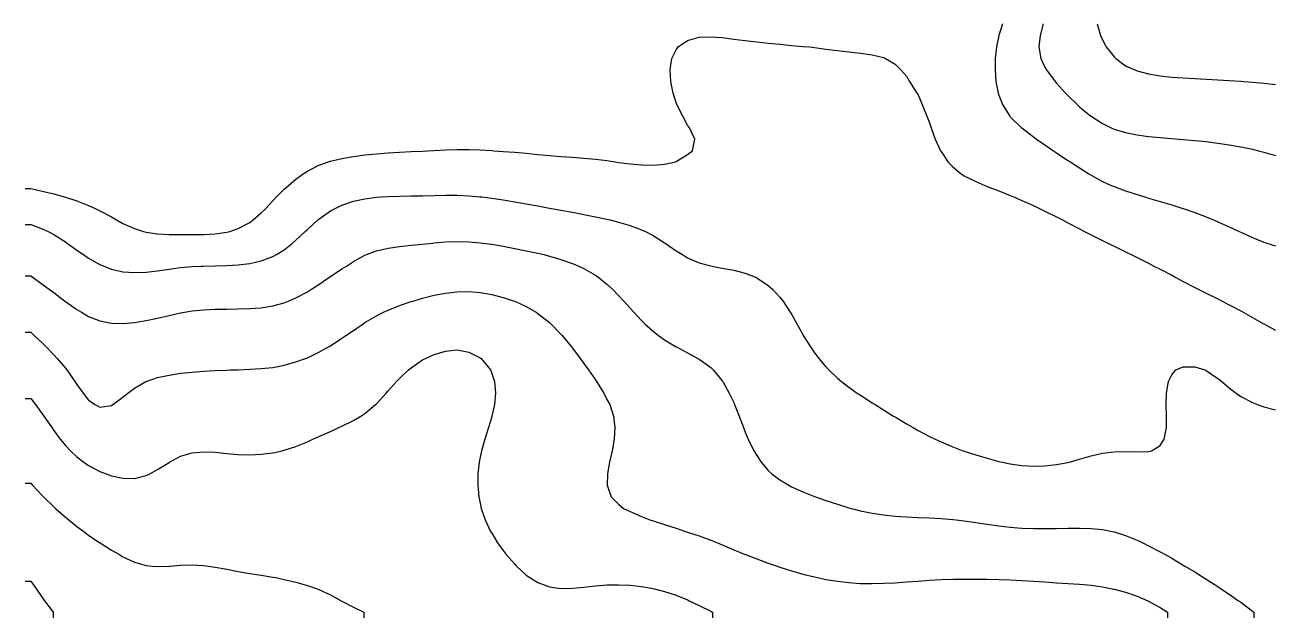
# Model space of a CAD drawing. Header units: inches. Extents: x 2679276 to 2679656, y 1246784 to 1247152.
# Drawn here: x 2679276 to 2679330.2, y 1246784 to 1246809.7 of the extents above; entities that cross this region are included whole.
import ezdxf

# ---------------------------------------------------------------- set-up
doc = ezdxf.new("R2010")
doc.units = ezdxf.units.IN
doc.header["$MEASUREMENT"] = 0
for name, color, linetype in [('489', 7, 'Continuous'), ('490', 7, 'Continuous'), ('491', 7, 'Continuous'), ('492', 7, 'Continuous'), ('493', 7, 'Continuous'), ('494', 7, 'Continuous'), ('495', 7, 'Continuous'), ('496', 7, 'Continuous'), ('497', 7, 'Continuous'), ('498', 7, 'Continuous')]:
    doc.layers.add(name, color=color, linetype=linetype)

msp = doc.modelspace()

# ---------------------------------------------------------------- linework, layer by layer
at = {"layer": '489', "elevation": 489}
msp.add_lwpolyline([(2679322.522, 1246809.75), (2679322.665, 1246809.25), (2679322.75, 1246809.054), (2679322.913, 1246808.75), (2679323.25, 1246808.318), (2679323.323, 1246808.25), (2679323.75, 1246807.937), (2679324.149, 1246807.75), (2679324.25, 1246807.71), (2679324.75, 1246807.581), (2679325.25, 1246807.499), (2679325.75, 1246807.445), (2679326.25, 1246807.407), (2679326.75, 1246807.378), (2679327.25, 1246807.351), (2679327.75, 1246807.323), (2679328.25, 1246807.293), (2679328.75, 1246807.26), (2679328.883, 1246807.25), (2679329.25, 1246807.222), (2679329.75, 1246807.178), (2679330.25, 1246807.127)], dxfattribs=at)
at = {"layer": '490', "elevation": 490}
msp.add_lwpolyline([(2679320.174, 1246809.75), (2679320.038, 1246809.25), (2679319.99, 1246808.75), (2679320.078, 1246808.25), (2679320.25, 1246807.868), (2679320.312, 1246807.75), (2679320.689, 1246807.25), (2679320.75, 1246807.183), (2679321.141, 1246806.75), (2679321.25, 1246806.642), (2679321.644, 1246806.25), (2679321.75, 1246806.155), (2679322.243, 1246805.75), (2679322.25, 1246805.744), (2679322.75, 1246805.425), (2679323.121, 1246805.25), (2679323.25, 1246805.191), (2679323.75, 1246805.036), (2679324.25, 1246804.934), (2679324.75, 1246804.867), (2679325.25, 1246804.818), (2679325.75, 1246804.776), (2679326.077, 1246804.75), (2679326.25, 1246804.736), (2679326.75, 1246804.693), (2679327.25, 1246804.644), (2679327.75, 1246804.583), (2679328.25, 1246804.51), (2679328.75, 1246804.421), (2679329.25, 1246804.315), (2679329.519, 1246804.25), (2679329.75, 1246804.19), (2679330.25, 1246804.047)], dxfattribs=at)
at = {"layer": '491', "elevation": 491}
msp.add_lwpolyline([(2679318.41, 1246809.75), (2679318.251, 1246809.25), (2679318.25, 1246809.243), (2679318.147, 1246808.75), (2679318.095, 1246808.25), (2679318.086, 1246807.75), (2679318.125, 1246807.25), (2679318.223, 1246806.75), (2679318.25, 1246806.666), (2679318.41, 1246806.25), (2679318.729, 1246805.75), (2679318.75, 1246805.726), (2679319.236, 1246805.25), (2679319.25, 1246805.239), (2679319.75, 1246804.855), (2679319.891, 1246804.75), (2679320.25, 1246804.504), (2679320.62, 1246804.25), (2679320.75, 1246804.166), (2679321.25, 1246803.833), (2679321.374, 1246803.75), (2679321.75, 1246803.505), (2679322.161, 1246803.25), (2679322.25, 1246803.196), (2679322.75, 1246802.923), (2679323.132, 1246802.75), (2679323.25, 1246802.696), (2679323.75, 1246802.511), (2679324.25, 1246802.35), (2679324.59, 1246802.25), (2679324.75, 1246802.2), (2679325.25, 1246802.051), (2679325.75, 1246801.9), (2679326.23, 1246801.75), (2679326.25, 1246801.743), (2679326.75, 1246801.571), (2679327.25, 1246801.38), (2679327.567, 1246801.25), (2679327.75, 1246801.17), (2679328.25, 1246800.946), (2679328.679, 1246800.75), (2679328.75, 1246800.718), (2679329.25, 1246800.495), (2679329.75, 1246800.291), (2679329.879, 1246800.25), (2679330.25, 1246800.136)], dxfattribs=at)
at = {"layer": '492', "elevation": 492}
msp.add_lwpolyline([(2679276, 1246802.607), (2679276.25, 1246802.607), (2679276.75, 1246802.503), (2679277.25, 1246802.384), (2679277.716, 1246802.25), (2679277.75, 1246802.24), (2679278.25, 1246802.08), (2679278.75, 1246801.884), (2679279.042, 1246801.75), (2679279.25, 1246801.648), (2679279.75, 1246801.379), (2679279.975, 1246801.25), (2679280.25, 1246801.104), (2679280.75, 1246800.878), (2679281.143, 1246800.75), (2679281.25, 1246800.723), (2679281.75, 1246800.655), (2679282.25, 1246800.627), (2679282.75, 1246800.618), (2679283.25, 1246800.616), (2679283.75, 1246800.621), (2679284.25, 1246800.648), (2679284.75, 1246800.715), (2679284.889, 1246800.75), (2679285.25, 1246800.875), (2679285.75, 1246801.142), (2679285.906, 1246801.25), (2679286.25, 1246801.561), (2679286.443, 1246801.75), (2679286.75, 1246802.079), (2679286.914, 1246802.25), (2679287.25, 1246802.589), (2679287.426, 1246802.75), (2679287.75, 1246803.025), (2679288.073, 1246803.25), (2679288.25, 1246803.366), (2679288.75, 1246803.619), (2679289.125, 1246803.75), (2679289.25, 1246803.794), (2679289.75, 1246803.92), (2679290.25, 1246804.008), (2679290.75, 1246804.071), (2679291.25, 1246804.118), (2679291.75, 1246804.155), (2679292.25, 1246804.185), (2679292.75, 1246804.212), (2679293.25, 1246804.239), (2679293.467, 1246804.25), (2679293.75, 1246804.267), (2679294.25, 1246804.292), (2679294.75, 1246804.306), (2679295.25, 1246804.306), (2679295.75, 1246804.288), (2679296.25, 1246804.258), (2679296.346, 1246804.25), (2679296.75, 1246804.222), (2679297.25, 1246804.182), (2679297.75, 1246804.139), (2679298.25, 1246804.093), (2679298.75, 1246804.047), (2679299.25, 1246804.005), (2679299.75, 1246803.966), (2679300.25, 1246803.927), (2679300.75, 1246803.881), (2679301.25, 1246803.821), (2679301.695, 1246803.75), (2679301.75, 1246803.743), (2679302.25, 1246803.683), (2679302.75, 1246803.636), (2679303.25, 1246803.625), (2679303.75, 1246803.667), (2679304.181, 1246803.75), (2679304.25, 1246803.781), (2679304.75, 1246804.094), (2679304.963, 1246804.25), (2679305.068, 1246804.75), (2679304.837, 1246805.25), (2679304.75, 1246805.357), (2679304.537, 1246805.75), (2679304.285, 1246806.25), (2679304.25, 1246806.336), (2679304.12, 1246806.75), (2679304.023, 1246807.25), (2679303.996, 1246807.75), (2679304.067, 1246808.25), (2679304.25, 1246808.627), (2679304.335, 1246808.75), (2679304.75, 1246809.025), (2679305.25, 1246809.166), (2679305.75, 1246809.189), (2679306.25, 1246809.154), (2679306.75, 1246809.093), (2679307.25, 1246809.028), (2679307.75, 1246808.97), (2679308.25, 1246808.917), (2679308.75, 1246808.866), (2679309.25, 1246808.819), (2679309.75, 1246808.774), (2679310.054, 1246808.75), (2679310.25, 1246808.72), (2679310.75, 1246808.651), (2679311.25, 1246808.592), (2679311.75, 1246808.539), (2679312.25, 1246808.482), (2679312.75, 1246808.406), (2679313.25, 1246808.285), (2679313.341, 1246808.25), (2679313.75, 1246808), (2679313.993, 1246807.75), (2679314.25, 1246807.481), (2679314.374, 1246807.25), (2679314.695, 1246806.75), (2679314.75, 1246806.675), (2679314.929, 1246806.25), (2679315.132, 1246805.75), (2679315.25, 1246805.462), (2679315.314, 1246805.25), (2679315.491, 1246804.75), (2679315.727, 1246804.25), (2679315.75, 1246804.214), (2679316.058, 1246803.75), (2679316.25, 1246803.553), (2679316.617, 1246803.25), (2679316.75, 1246803.167), (2679317.25, 1246802.912), (2679317.638, 1246802.75), (2679317.75, 1246802.706), (2679318.25, 1246802.513), (2679318.75, 1246802.315), (2679318.904, 1246802.25), (2679319.25, 1246802.099), (2679319.75, 1246801.874), (2679320.014, 1246801.75), (2679320.25, 1246801.634), (2679320.75, 1246801.383), (2679321.008, 1246801.25), (2679321.25, 1246801.123), (2679321.75, 1246800.863), (2679321.975, 1246800.75), (2679322.25, 1246800.609), (2679322.75, 1246800.363), (2679322.984, 1246800.25), (2679323.25, 1246800.118), (2679323.75, 1246799.872), (2679323.996, 1246799.75), (2679324.25, 1246799.624), (2679324.75, 1246799.372), (2679324.983, 1246799.25), (2679325.25, 1246799.114), (2679325.75, 1246798.851), (2679325.936, 1246798.75), (2679326.25, 1246798.587), (2679326.75, 1246798.329), (2679326.906, 1246798.25), (2679327.25, 1246798.079), (2679327.75, 1246797.832), (2679327.913, 1246797.75), (2679328.25, 1246797.576), (2679328.75, 1246797.308), (2679328.856, 1246797.25), (2679329.25, 1246797.028), (2679329.739, 1246796.75), (2679329.75, 1246796.744), (2679330.25, 1246796.475)], dxfattribs=at)
at = {"layer": '493', "elevation": 493}
msp.add_lwpolyline([(2679276, 1246801.052), (2679276.25, 1246801.052), (2679276.75, 1246800.866), (2679277.011, 1246800.75), (2679277.25, 1246800.62), (2679277.75, 1246800.307), (2679277.836, 1246800.25), (2679278.25, 1246799.946), (2679278.532, 1246799.75), (2679278.75, 1246799.599), (2679279.25, 1246799.317), (2679279.415, 1246799.25), (2679279.75, 1246799.122), (2679280.25, 1246799.009), (2679280.75, 1246798.969), (2679281.25, 1246798.989), (2679281.75, 1246799.049), (2679282.25, 1246799.123), (2679282.75, 1246799.191), (2679283.25, 1246799.235), (2679283.643, 1246799.25), (2679283.75, 1246799.254), (2679284.25, 1246799.261), (2679284.75, 1246799.272), (2679285.25, 1246799.3), (2679285.75, 1246799.361), (2679286.25, 1246799.474), (2679286.75, 1246799.663), (2679286.91, 1246799.75), (2679287.25, 1246799.962), (2679287.612, 1246800.25), (2679287.75, 1246800.372), (2679288.151, 1246800.75), (2679288.25, 1246800.844), (2679288.701, 1246801.25), (2679288.75, 1246801.291), (2679289.25, 1246801.641), (2679289.451, 1246801.75), (2679289.75, 1246801.893), (2679290.25, 1246802.061), (2679290.75, 1246802.171), (2679291.25, 1246802.236), (2679291.465, 1246802.25), (2679291.75, 1246802.268), (2679292.25, 1246802.283), (2679292.75, 1246802.29), (2679293.25, 1246802.299), (2679293.75, 1246802.312), (2679294.25, 1246802.323), (2679294.75, 1246802.322), (2679295.25, 1246802.301), (2679295.75, 1246802.259), (2679295.822, 1246802.25), (2679296.25, 1246802.198), (2679296.75, 1246802.124), (2679297.25, 1246802.04), (2679297.75, 1246801.952), (2679298.25, 1246801.86), (2679298.75, 1246801.768), (2679298.847, 1246801.75), (2679299.25, 1246801.676), (2679299.75, 1246801.585), (2679300.25, 1246801.49), (2679300.75, 1246801.391), (2679301.25, 1246801.283), (2679301.392, 1246801.25), (2679301.75, 1246801.158), (2679302.25, 1246801.008), (2679302.75, 1246800.825), (2679302.923, 1246800.75), (2679303.25, 1246800.574), (2679303.75, 1246800.264), (2679303.771, 1246800.25), (2679304.25, 1246799.915), (2679304.521, 1246799.75), (2679304.75, 1246799.611), (2679305.25, 1246799.395), (2679305.75, 1246799.262), (2679305.812, 1246799.25), (2679306.25, 1246799.164), (2679306.75, 1246799.068), (2679307.25, 1246798.938), (2679307.731, 1246798.75), (2679307.75, 1246798.741), (2679308.25, 1246798.41), (2679308.438, 1246798.25), (2679308.75, 1246797.905), (2679308.873, 1246797.75), (2679309.199, 1246797.25), (2679309.25, 1246797.161), (2679309.487, 1246796.75), (2679309.75, 1246796.28), (2679309.768, 1246796.25), (2679310.08, 1246795.75), (2679310.25, 1246795.494), (2679310.44, 1246795.25), (2679310.75, 1246794.879), (2679310.878, 1246794.75), (2679311.25, 1246794.398), (2679311.431, 1246794.25), (2679311.75, 1246794.001), (2679312.107, 1246793.75), (2679312.25, 1246793.652), (2679312.75, 1246793.33), (2679312.879, 1246793.25), (2679313.25, 1246793.018), (2679313.686, 1246792.75), (2679313.75, 1246792.711), (2679314.25, 1246792.413), (2679314.532, 1246792.25), (2679314.75, 1246792.131), (2679315.25, 1246791.868), (2679315.482, 1246791.75), (2679315.75, 1246791.632), (2679316.25, 1246791.423), (2679316.685, 1246791.25), (2679316.75, 1246791.229), (2679317.25, 1246791.076), (2679317.75, 1246790.929), (2679318.25, 1246790.788), (2679318.411, 1246790.75), (2679318.75, 1246790.68), (2679319.25, 1246790.608), (2679319.75, 1246790.578), (2679320.25, 1246790.591), (2679320.75, 1246790.645), (2679321.25, 1246790.735), (2679321.319, 1246790.75), (2679321.75, 1246790.884), (2679322.25, 1246791.033), (2679322.75, 1246791.148), (2679323.25, 1246791.206), (2679323.75, 1246791.212), (2679324.25, 1246791.198), (2679324.75, 1246791.216), (2679324.88, 1246791.25), (2679325.25, 1246791.47), (2679325.43, 1246791.75), (2679325.525, 1246792.25), (2679325.531, 1246792.75), (2679325.517, 1246793.25), (2679325.526, 1246793.75), (2679325.607, 1246794.25), (2679325.75, 1246794.539), (2679325.933, 1246794.75), (2679326.25, 1246794.887), (2679326.75, 1246794.887), (2679327.185, 1246794.75), (2679327.25, 1246794.725), (2679327.75, 1246794.385), (2679327.928, 1246794.25), (2679328.25, 1246793.977), (2679328.552, 1246793.75), (2679328.75, 1246793.603), (2679329.25, 1246793.334), (2679329.477, 1246793.25), (2679329.75, 1246793.154), (2679330.25, 1246793.017)], dxfattribs=at)
at = {"layer": '494', "elevation": 494}
msp.add_lwpolyline([(2679276, 1246798.826), (2679276.25, 1246798.826), (2679276.357, 1246798.75), (2679276.75, 1246798.474), (2679277.051, 1246798.25), (2679277.25, 1246798.101), (2679277.715, 1246797.75), (2679277.75, 1246797.723), (2679278.25, 1246797.367), (2679278.449, 1246797.25), (2679278.75, 1246797.07), (2679279.25, 1246796.873), (2679279.75, 1246796.782), (2679280.25, 1246796.77), (2679280.75, 1246796.812), (2679281.25, 1246796.89), (2679281.75, 1246796.991), (2679282.25, 1246797.106), (2679282.75, 1246797.219), (2679282.926, 1246797.25), (2679283.25, 1246797.306), (2679283.75, 1246797.357), (2679284.25, 1246797.382), (2679284.75, 1246797.391), (2679285.25, 1246797.397), (2679285.75, 1246797.411), (2679286.25, 1246797.449), (2679286.75, 1246797.527), (2679287.25, 1246797.664), (2679287.461, 1246797.75), (2679287.75, 1246797.87), (2679288.25, 1246798.14), (2679288.43, 1246798.25), (2679288.75, 1246798.459), (2679289.187, 1246798.75), (2679289.25, 1246798.796), (2679289.75, 1246799.133), (2679289.945, 1246799.25), (2679290.25, 1246799.45), (2679290.75, 1246799.722), (2679290.82, 1246799.75), (2679291.25, 1246799.915), (2679291.75, 1246800.034), (2679292.25, 1246800.104), (2679292.75, 1246800.153), (2679293.25, 1246800.202), (2679293.697, 1246800.25), (2679293.75, 1246800.255), (2679294.25, 1246800.297), (2679294.75, 1246800.318), (2679295.25, 1246800.308), (2679295.75, 1246800.265), (2679295.862, 1246800.25), (2679296.25, 1246800.197), (2679296.75, 1246800.112), (2679297.25, 1246800.018), (2679297.75, 1246799.918), (2679298.25, 1246799.811), (2679298.506, 1246799.75), (2679298.75, 1246799.688), (2679299.25, 1246799.54), (2679299.75, 1246799.365), (2679300.029, 1246799.25), (2679300.25, 1246799.143), (2679300.75, 1246798.853), (2679300.9, 1246798.75), (2679301.25, 1246798.465), (2679301.485, 1246798.25), (2679301.75, 1246797.975), (2679301.962, 1246797.75), (2679302.25, 1246797.425), (2679302.413, 1246797.25), (2679302.75, 1246796.89), (2679302.898, 1246796.75), (2679303.25, 1246796.427), (2679303.485, 1246796.25), (2679303.75, 1246796.055), (2679304.25, 1246795.757), (2679304.263, 1246795.75), (2679304.75, 1246795.491), (2679305.197, 1246795.25), (2679305.25, 1246795.218), (2679305.75, 1246794.85), (2679305.856, 1246794.75), (2679306.25, 1246794.28), (2679306.271, 1246794.25), (2679306.556, 1246793.75), (2679306.75, 1246793.333), (2679306.786, 1246793.25), (2679306.981, 1246792.75), (2679307.173, 1246792.25), (2679307.25, 1246792.057), (2679307.381, 1246791.75), (2679307.627, 1246791.25), (2679307.75, 1246791.039), (2679307.946, 1246790.75), (2679308.25, 1246790.396), (2679308.403, 1246790.25), (2679308.75, 1246789.986), (2679309.134, 1246789.75), (2679309.25, 1246789.69), (2679309.75, 1246789.465), (2679310.25, 1246789.266), (2679310.292, 1246789.25), (2679310.75, 1246789.095), (2679311.25, 1246788.933), (2679311.75, 1246788.779), (2679311.852, 1246788.75), (2679312.25, 1246788.648), (2679312.75, 1246788.541), (2679313.25, 1246788.464), (2679313.75, 1246788.415), (2679314.25, 1246788.383), (2679314.75, 1246788.36), (2679315.25, 1246788.337), (2679315.75, 1246788.308), (2679316.25, 1246788.267), (2679316.398, 1246788.25), (2679316.75, 1246788.212), (2679317.25, 1246788.142), (2679317.75, 1246788.064), (2679318.25, 1246787.991), (2679318.75, 1246787.931), (2679319.25, 1246787.893), (2679319.75, 1246787.876), (2679320.25, 1246787.873), (2679320.75, 1246787.88), (2679321.25, 1246787.891), (2679321.75, 1246787.897), (2679322.25, 1246787.884), (2679322.75, 1246787.836), (2679323.17, 1246787.75), (2679323.25, 1246787.733), (2679323.75, 1246787.575), (2679324.25, 1246787.371), (2679324.499, 1246787.25), (2679324.75, 1246787.132), (2679325.25, 1246786.871), (2679325.461, 1246786.75), (2679325.75, 1246786.591), (2679326.25, 1246786.295), (2679326.324, 1246786.25), (2679326.75, 1246785.993), (2679327.138, 1246785.75), (2679327.25, 1246785.679), (2679327.75, 1246785.36), (2679327.918, 1246785.25), (2679328.25, 1246785.028), (2679328.65, 1246784.75), (2679328.75, 1246784.678), (2679329.25, 1246784.302), (2679329.315, 1246784.25), (2679329.315, 1246784)], dxfattribs=at)
at = {"layer": '495', "elevation": 495}
msp.add_lwpolyline([(2679276, 1246796.383), (2679276.25, 1246796.383), (2679276.402, 1246796.25), (2679276.75, 1246795.921), (2679276.925, 1246795.75), (2679277.25, 1246795.404), (2679277.397, 1246795.25), (2679277.75, 1246794.82), (2679277.812, 1246794.75), (2679278.168, 1246794.25), (2679278.25, 1246794.115), (2679278.523, 1246793.75), (2679278.75, 1246793.442), (2679279.043, 1246793.25), (2679279.25, 1246793.139), (2679279.75, 1246793.211), (2679279.812, 1246793.25), (2679280.25, 1246793.565), (2679280.463, 1246793.75), (2679280.75, 1246793.966), (2679281.241, 1246794.25), (2679281.25, 1246794.254), (2679281.75, 1246794.419), (2679282.25, 1246794.529), (2679282.75, 1246794.604), (2679283.25, 1246794.657), (2679283.75, 1246794.696), (2679284.25, 1246794.724), (2679284.75, 1246794.745), (2679284.914, 1246794.75), (2679285.25, 1246794.76), (2679285.75, 1246794.777), (2679286.25, 1246794.807), (2679286.75, 1246794.862), (2679287.25, 1246794.955), (2679287.75, 1246795.095), (2679288.163, 1246795.25), (2679288.25, 1246795.282), (2679288.75, 1246795.515), (2679289.162, 1246795.75), (2679289.25, 1246795.8), (2679289.75, 1246796.124), (2679289.927, 1246796.25), (2679290.25, 1246796.466), (2679290.667, 1246796.75), (2679290.75, 1246796.8), (2679291.25, 1246797.09), (2679291.557, 1246797.25), (2679291.75, 1246797.339), (2679292.25, 1246797.542), (2679292.75, 1246797.715), (2679292.865, 1246797.75), (2679293.25, 1246797.861), (2679293.75, 1246797.985), (2679294.25, 1246798.082), (2679294.75, 1246798.142), (2679295.25, 1246798.153), (2679295.75, 1246798.111), (2679296.25, 1246798.022), (2679296.75, 1246797.894), (2679297.182, 1246797.75), (2679297.25, 1246797.724), (2679297.75, 1246797.495), (2679298.177, 1246797.25), (2679298.25, 1246797.2), (2679298.75, 1246796.805), (2679298.813, 1246796.75), (2679299.25, 1246796.303), (2679299.299, 1246796.25), (2679299.713, 1246795.75), (2679299.75, 1246795.701), (2679300.091, 1246795.25), (2679300.25, 1246795.025), (2679300.451, 1246794.75), (2679300.75, 1246794.317), (2679300.797, 1246794.25), (2679301.112, 1246793.75), (2679301.25, 1246793.476), (2679301.369, 1246793.25), (2679301.531, 1246792.75), (2679301.587, 1246792.25), (2679301.56, 1246791.75), (2679301.475, 1246791.25), (2679301.366, 1246790.75), (2679301.273, 1246790.25), (2679301.26, 1246789.75), (2679301.433, 1246789.25), (2679301.75, 1246788.929), (2679301.972, 1246788.75), (2679302.25, 1246788.614), (2679302.75, 1246788.396), (2679303.107, 1246788.25), (2679303.25, 1246788.206), (2679303.75, 1246788.048), (2679304.25, 1246787.888), (2679304.663, 1246787.75), (2679304.75, 1246787.725), (2679305.25, 1246787.557), (2679305.75, 1246787.369), (2679306.041, 1246787.25), (2679306.25, 1246787.165), (2679306.75, 1246786.957), (2679307.25, 1246786.753), (2679307.259, 1246786.75), (2679307.75, 1246786.56), (2679308.25, 1246786.379), (2679308.629, 1246786.25), (2679308.75, 1246786.208), (2679309.25, 1246786.05), (2679309.75, 1246785.905), (2679310.25, 1246785.778), (2679310.38, 1246785.75), (2679310.75, 1246785.672), (2679311.25, 1246785.59), (2679311.75, 1246785.534), (2679312.25, 1246785.501), (2679312.75, 1246785.491), (2679313.25, 1246785.502), (2679313.75, 1246785.528), (2679314.25, 1246785.564), (2679314.75, 1246785.602), (2679315.25, 1246785.636), (2679315.75, 1246785.662), (2679316.25, 1246785.679), (2679316.75, 1246785.688), (2679317.25, 1246785.688), (2679317.75, 1246785.68), (2679318.25, 1246785.666), (2679318.75, 1246785.646), (2679319.25, 1246785.621), (2679319.75, 1246785.592), (2679320.25, 1246785.561), (2679320.75, 1246785.528), (2679321.25, 1246785.497), (2679321.75, 1246785.462), (2679322.25, 1246785.415), (2679322.75, 1246785.346), (2679323.244, 1246785.25), (2679323.25, 1246785.249), (2679323.75, 1246785.115), (2679324.25, 1246784.945), (2679324.715, 1246784.75), (2679324.75, 1246784.734), (2679325.25, 1246784.454), (2679325.57, 1246784.25), (2679325.57, 1246784)], dxfattribs=at)
at = {"layer": '496', "elevation": 496}
msp.add_lwpolyline([(2679276, 1246793.514), (2679276.25, 1246793.514), (2679276.452, 1246793.25), (2679276.75, 1246792.851), (2679276.817, 1246792.75), (2679277.161, 1246792.25), (2679277.25, 1246792.128), (2679277.527, 1246791.75), (2679277.75, 1246791.479), (2679277.968, 1246791.25), (2679278.25, 1246790.977), (2679278.555, 1246790.75), (2679278.75, 1246790.607), (2679279.25, 1246790.344), (2679279.521, 1246790.25), (2679279.75, 1246790.163), (2679280.25, 1246790.059), (2679280.75, 1246790.051), (2679281.25, 1246790.173), (2679281.412, 1246790.25), (2679281.75, 1246790.428), (2679282.25, 1246790.738), (2679282.273, 1246790.75), (2679282.75, 1246791.008), (2679283.25, 1246791.163), (2679283.75, 1246791.207), (2679284.25, 1246791.183), (2679284.75, 1246791.132), (2679285.25, 1246791.089), (2679285.75, 1246791.074), (2679286.25, 1246791.094), (2679286.75, 1246791.157), (2679287.153, 1246791.25), (2679287.25, 1246791.272), (2679287.75, 1246791.434), (2679288.25, 1246791.637), (2679288.493, 1246791.75), (2679288.75, 1246791.86), (2679289.25, 1246792.084), (2679289.61, 1246792.25), (2679289.75, 1246792.312), (2679290.25, 1246792.557), (2679290.577, 1246792.75), (2679290.75, 1246792.862), (2679291.21, 1246793.25), (2679291.25, 1246793.288), (2679291.671, 1246793.75), (2679291.75, 1246793.838), (2679292.121, 1246794.25), (2679292.25, 1246794.383), (2679292.644, 1246794.75), (2679292.75, 1246794.838), (2679293.25, 1246795.186), (2679293.37, 1246795.25), (2679293.75, 1246795.425), (2679294.25, 1246795.571), (2679294.75, 1246795.616), (2679295.25, 1246795.526), (2679295.75, 1246795.278), (2679295.787, 1246795.25), (2679296.192, 1246794.75), (2679296.25, 1246794.599), (2679296.369, 1246794.25), (2679296.42, 1246793.75), (2679296.375, 1246793.25), (2679296.26, 1246792.75), (2679296.25, 1246792.718), (2679296.104, 1246792.25), (2679295.945, 1246791.75), (2679295.807, 1246791.25), (2679295.75, 1246790.97), (2679295.707, 1246790.75), (2679295.652, 1246790.25), (2679295.646, 1246789.75), (2679295.692, 1246789.25), (2679295.75, 1246788.976), (2679295.797, 1246788.75), (2679295.967, 1246788.25), (2679296.202, 1246787.75), (2679296.25, 1246787.67), (2679296.505, 1246787.25), (2679296.75, 1246786.918), (2679296.877, 1246786.75), (2679297.25, 1246786.325), (2679297.321, 1246786.25), (2679297.75, 1246785.861), (2679297.902, 1246785.75), (2679298.25, 1246785.537), (2679298.75, 1246785.346), (2679299.25, 1246785.273), (2679299.75, 1246785.287), (2679300.25, 1246785.34), (2679300.75, 1246785.396), (2679301.25, 1246785.432), (2679301.75, 1246785.438), (2679302.25, 1246785.416), (2679302.75, 1246785.364), (2679303.25, 1246785.278), (2679303.368, 1246785.25), (2679303.75, 1246785.153), (2679304.25, 1246784.986), (2679304.75, 1246784.782), (2679304.821, 1246784.75), (2679305.25, 1246784.544), (2679305.75, 1246784.292), (2679305.833, 1246784.25), (2679305.833, 1246784)], dxfattribs=at)
at = {"layer": '497', "elevation": 497}
msp.add_lwpolyline([(2679276, 1246789.837), (2679276.25, 1246789.837), (2679276.328, 1246789.75), (2679276.75, 1246789.304), (2679276.804, 1246789.25), (2679277.25, 1246788.816), (2679277.324, 1246788.75), (2679277.75, 1246788.372), (2679277.903, 1246788.25), (2679278.25, 1246787.965), (2679278.547, 1246787.75), (2679278.75, 1246787.593), (2679279.25, 1246787.256), (2679279.26, 1246787.25), (2679279.75, 1246786.933), (2679280.102, 1246786.75), (2679280.25, 1246786.656), (2679280.75, 1246786.418), (2679281.25, 1246786.275), (2679281.523, 1246786.25), (2679281.75, 1246786.225), (2679282.25, 1246786.247), (2679282.279, 1246786.25), (2679282.75, 1246786.292), (2679283.25, 1246786.31), (2679283.75, 1246786.278), (2679283.959, 1246786.25), (2679284.25, 1246786.206), (2679284.75, 1246786.111), (2679285.25, 1246786.016), (2679285.75, 1246785.931), (2679286.25, 1246785.851), (2679286.75, 1246785.771), (2679286.882, 1246785.75), (2679287.25, 1246785.669), (2679287.75, 1246785.547), (2679288.25, 1246785.406), (2679288.714, 1246785.25), (2679288.75, 1246785.235), (2679289.25, 1246784.998), (2679289.714, 1246784.75), (2679289.75, 1246784.731), (2679290.25, 1246784.469), (2679290.696, 1246784.25), (2679290.696, 1246784)], dxfattribs=at)
at = {"layer": '498', "elevation": 498}
msp.add_lwpolyline([(2679276, 1246785.59), (2679276.25, 1246785.59), (2679276.499, 1246785.25), (2679276.75, 1246784.888), (2679276.853, 1246784.75), (2679277.224, 1246784.25), (2679277.224, 1246784)], dxfattribs=at)

doc.saveas('drawing.dxf')
